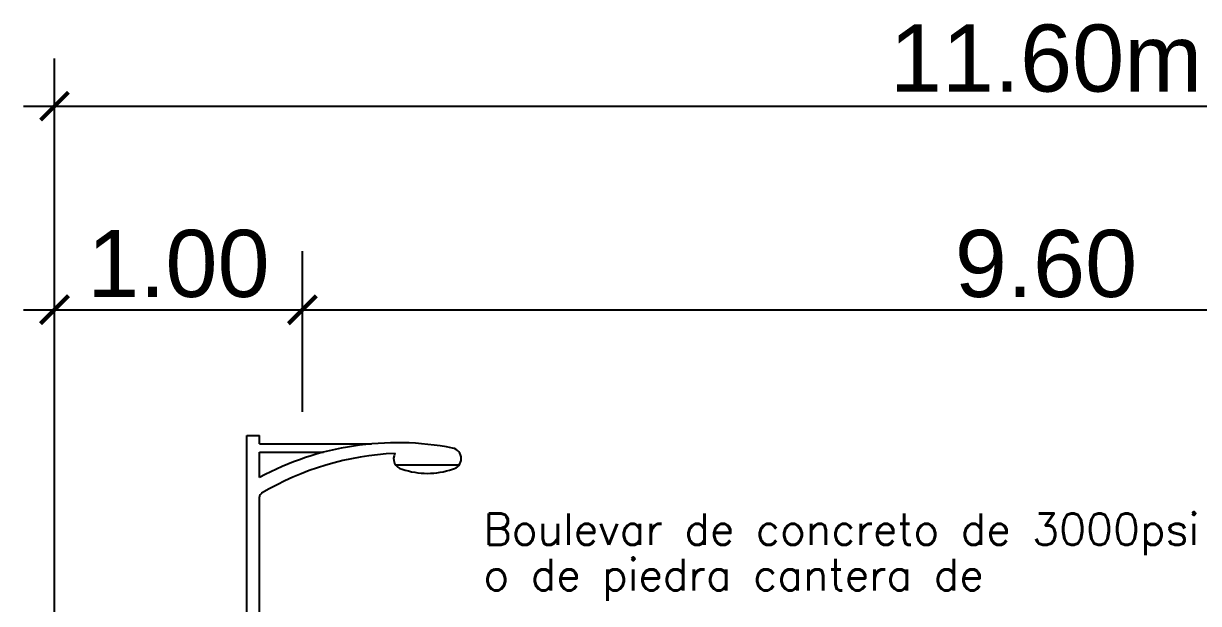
# Model space of a CAD drawing. Header units: millimetres. Extents: x 603733 to 1211550, y 1310999 to 2622648.
# Drawn here: x 604412.08 to 604437.87, y 1311071.87 to 1311084.6 of the extents above; entities that cross this region are included whole.
import ezdxf

# ---------------------------------------------------------------- set-up
doc = ezdxf.new("R2010")
doc.units = ezdxf.units.MM
doc.layers.add('datos y tabla de areas', color=170, linetype='Continuous')
doc.styles.add('MINIMO', font='arial.ttf', dxfattribs={"height": 3.6})
doc.styles.add('ROMANS', font='ROMANS', dxfattribs={"height": 0.2})

# ---------------------------------------------------------------- blocks, each defined once
blk = doc.blocks.new('A$C42CB68AE')
at = {"color": 0, "linetype": 'ByBlock'}
for p, q in [((0.102, 9.246), (0.254, 9.246)), ((0.102, 0.759), (0.102, 9.246)), ((0.254, 9.144), (0.254, 9.246)), ((0.254, 9.144), (1.611, 9.144)), ((0.254, 8.738), (0.254, 9.042)), ((0.254, 9.042), (1.028, 9.042)), ((1.902, 8.89), (2.67, 8.89)), ((0.254, 0.759), (0.254, 8.502)), ((0, 0), (0.102, 0.759)), ((0.102, 0.762), (0.254, 0.762)), ((0.356, 0), (0.254, 0.759)), ((0, 0), (0.356, 0))]:
    blk.add_line(p, q, dxfattribs=at)
for centre, radius, start, end in [((1.921, 5.641), 3.517, 79.015, 118.2901), ((2.049, 5.575), 3.458, 92.5676, 120.781), ((2.007, 8.966), 0.13, 150.6255, 258.6901), ((2.565, 8.966), 0.13, 281.3099, 78.6901), ((2.286, 9.703), 0.916, 250.56, 289.44), ((0.305, 8.502), 0.0508, 120.781, 180)]:
    blk.add_arc(centre, radius, start, end, dxfattribs=at)
blk = doc.blocks.new('_ArchTick')
at = {"color": 0, "linetype": 'ByBlock', "const_width": 0.15}
blk.add_lwpolyline([(-0.5, -0.5), (0.5, 0.5)], dxfattribs=at)

msp = doc.modelspace()

# ---------------------------------------------------------------- linework, layer by layer
at = {"layer": 'datos y tabla de areas'}
for p, q in [((604412.759, 1311058.809), (604412.759, 1311083.827)), ((604412.079, 1311082.784), (604456.984, 1311082.784)), ((604418.2, 1311076.075), (604418.2, 1311079.601)), ((604412.079, 1311078.317), (604418.2, 1311078.317)), ((604418.2, 1311078.317), (604450.846, 1311078.317))]:
    msp.add_line(p, q, dxfattribs=at)

# ---------------------------------------------------------------- block references
at = {"layer": 'datos y tabla de areas', "xscale": 0.6136390145690037, "yscale": 0.6136390145690037, "zscale": 0.6136390145690037, "rotation": 180}
for p in [(604412.759, 1311082.784), (604412.759, 1311078.317), (604418.2, 1311078.317)]:
    msp.add_blockref('_ArchTick', p, dxfattribs=at)
at = {"layer": 'datos y tabla de areas', "xscale": 0.6136390145690037, "yscale": 0.6136390145690037, "zscale": 0.6136390145690037}
for p in [(604412.759, 1311078.317), (604418.2, 1311078.317)]:
    msp.add_blockref('_ArchTick', p, dxfattribs=at)
at = {"layer": 'datos y tabla de areas', "color": 0, "xscale": 1.813874425490154, "yscale": 1.813874425490154, "zscale": 7.255495823569266}
msp.add_blockref('A$C42CB68AE', (604416.798, 1311058.788), dxfattribs=at)

# ---------------------------------------------------------------- texts
at = {"style": 'ROMANS'}
for s, p in [('Boulevar de concreto de 3000psi', (604422.177, 1311073.159)), ('o de piedra cantera de ', (604422.177, 1311072.158))]:
    msp.add_text(s, height=0.69034, dxfattribs=at).set_placement(p)
at = {"layer": 'datos y tabla de areas', "color": 7, "char_height": 1.4727, "attachment_point": 5, "style": 'MINIMO'}
for s, insert in [('\\A1;11.60m', (604434.523, 1311083.829)), ('\\A1;1.00', (604415.48, 1311079.323)), ('\\A1;9.60', (604434.523, 1311079.323))]:
    msp.add_mtext(s, dxfattribs=dict(at, insert=insert))

doc.saveas('drawing.dxf')
